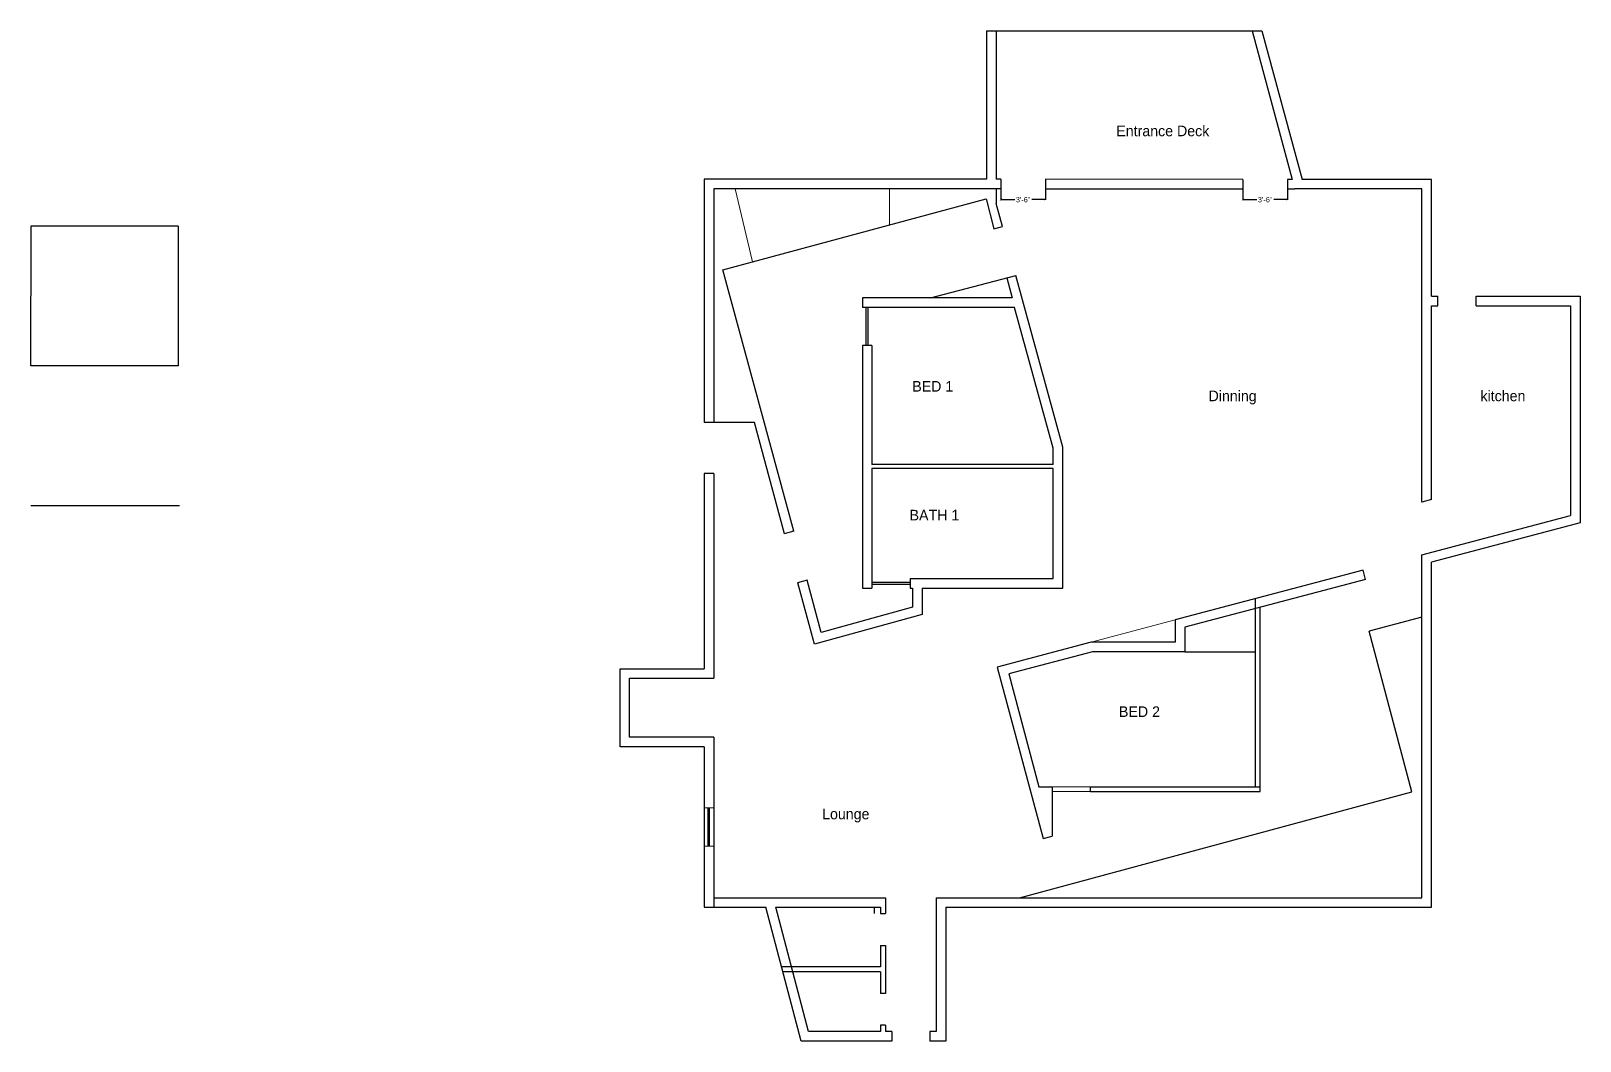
# Model space of a CAD drawing. Header units: inches. Extents: x -21847 to -712, y -8920 to 1030.
# Drawn here: x -5393 to -3932, y -1615 to -662 of the extents above; entities that cross this region are included whole.
import ezdxf

# ---------------------------------------------------------------- set-up
doc = ezdxf.new("R2010")
doc.units = ezdxf.units.IN
doc.header["$LTSCALE"] = 0.005
doc.header["$MEASUREMENT"] = 0
doc.header["$PDMODE"] = 67
doc.header["$PDSIZE"] = -1
doc.layers.add('3DJORDAN', color=100, linetype='Continuous', lineweight=13)
doc.layers.add('DIMENIONS-1', color=7, linetype='Continuous')
doc.layers.add('TEXT-1', color=3, linetype='Continuous')
doc.styles.add('COMIC SANS MS', font='comic.ttf', dxfattribs={"height": 5})
doc.dimstyles.new('COMIC SANS MS', dxfattribs={"dimtxt": 5, "dimasz": 2, "dimexe": 0.18, "dimexo": 0.0625, "dimgap": 0.09, "dimtad": 0, "dimtih": 1, "dimtoh": 1, "dimdec": 3, "dimzin": 0, "dimdsep": 46, "dimlunit": 4, "dimtxsty": 'COMIC SANS MS', "dimblk": 'ARCHTICK', "dimcen": 0.09, "dimclrd": 13, "dimclre": 13, "dimclrt": 3, "dimadec": 0, "dimazin": 0, "dimtfac": 1, "dimtdec": 3, "dimtofl": 0, "dimtmove": 0, "dimatfit": 3, "dimfxl": 1, "dimtolj": 1, "dimtzin": 0, "dimarcsym": 0})

# ---------------------------------------------------------------- blocks, each defined once
blk = doc.blocks.new('_ArchTick')
at = {"color": 0, "linetype": 'ByBlock', "const_width": 0.15}
blk.add_lwpolyline([(-0.5, -0.5), (0.5, 0.5)], dxfattribs=at)
blk = doc.blocks.new('*D22')
at = {"layer": 'Defpoints', "color": 0, "transparency": 16777216}
for p in [(-4250.1, -810.7), (-4208.1, -810.7), (-4208.1, -820.8)]:
    blk.add_point(p, dxfattribs=at)
at = {"layer": 'DIMENIONS-1', "color": 13, "lineweight": -2, "transparency": 16777216}
for p, q in [((-4250.1, -810.7), (-4250.1, -821)), ((-4208.1, -810.7), (-4208.1, -821)), ((-4250.1, -820.8), (-4237.1, -820.8)), ((-4208.1, -820.8), (-4221, -820.8))]:
    blk.add_line(p, q, dxfattribs=at)
at = {"layer": 'DIMENIONS-1', "color": 13, "lineweight": -2, "transparency": 16777216, "xscale": 2, "yscale": 2, "zscale": 2, "rotation": 180}
blk.add_blockref('_ArchTick', (-4250.1, -820.8), dxfattribs=at)
at = {"layer": 'DIMENIONS-1', "color": 13, "lineweight": -2, "transparency": 16777216, "xscale": 2, "yscale": 2, "zscale": 2}
blk.add_blockref('_ArchTick', (-4208.1, -820.8), dxfattribs=at)
at = {"layer": 'DIMENIONS-1', "color": 3, "transparency": 16777216, "insert": (-4229.1, -820.8), "char_height": 5, "attachment_point": 5, "style": 'COMIC SANS MS'}
blk.add_mtext('\\A1;3\'-6"', dxfattribs=at)
blk = doc.blocks.new('*D23')
at = {"layer": 'Defpoints', "color": 0, "transparency": 16777216}
for p in [(-4478.4, -810.6), (-4436.4, -810.6), (-4436.4, -820.8)]:
    blk.add_point(p, dxfattribs=at)
at = {"layer": 'DIMENIONS-1', "color": 13, "lineweight": -2, "transparency": 16777216}
for p, q in [((-4478.4, -810.6), (-4478.4, -820.9)), ((-4436.4, -810.6), (-4436.4, -820.9)), ((-4478.4, -820.8), (-4465.4, -820.8)), ((-4436.4, -820.8), (-4449.3, -820.8))]:
    blk.add_line(p, q, dxfattribs=at)
at = {"layer": 'DIMENIONS-1', "color": 13, "lineweight": -2, "transparency": 16777216, "xscale": 2, "yscale": 2, "zscale": 2, "rotation": 180}
blk.add_blockref('_ArchTick', (-4478.4, -820.8), dxfattribs=at)
at = {"layer": 'DIMENIONS-1', "color": 13, "lineweight": -2, "transparency": 16777216, "xscale": 2, "yscale": 2, "zscale": 2}
blk.add_blockref('_ArchTick', (-4436.4, -820.8), dxfattribs=at)
at = {"layer": 'DIMENIONS-1', "color": 3, "transparency": 16777216, "insert": (-4457.4, -820.8), "char_height": 5, "attachment_point": 5, "style": 'COMIC SANS MS'}
blk.add_mtext('\\A1;3\'-6"', dxfattribs=at)

msp = doc.modelspace()

# ---------------------------------------------------------------- linework, layer by layer
for p, q in [((-4491.8606, -661.6124), (-4491.8606, -801.582)), ((-4491.8606, -661.6124), (-4232.0998, -661.6124)), ((-4482.8606, -661.6124), (-4482.8606, -801.5849)), ((-4241.4228, -661.6124), (-4203.5605, -801.6762)), ((-4232.0998, -661.6124), (-4194.2367, -801.6792)), ((-4758.2277, -801.495), (-4758.2277, -1031.2517)), ((-4491.8606, -801.582), (-4758.2277, -801.495)), ((-4478.3606, -801.5864), (-4482.8606, -801.5849)), ((-4478.3606, -801.5864), (-4478.3606, -810.5864)), ((-4436.3606, -801.5864), (-4436.3606, -810.5864)), ((-4250.0605, -801.661), (-4436.3606, -801.6001)), ((-4250.0605, -801.6583), (-4250.064, -810.6581)), ((-4208.0605, -801.6744), (-4208.064, -810.6743)), ((-4203.5605, -801.6762), (-4208.0605, -801.6747)), ((-4072.2262, -801.7191), (-4194.2367, -801.6792)), ((-4072.2262, -911.9399), (-4072.2262, -801.7191)), ((-4749.2277, -810.4979), (-4749.2277, -1031.2517)), ((-4482.8606, -810.5849), (-4749.2277, -810.4979)), ((-4478.3606, -810.5864), (-4482.8635, -810.5849)), ((-4482.8606, -810.5849), (-4482.8606, -824.4156)), ((-4436.3606, -810.5864), (-4250.064, -810.6581)), ((-4208.064, -810.6743), (-4201.1274, -810.677)), ((-4081.2262, -810.7161), (-4201.1274, -810.677)), ((-4081.2262, -1106.2357), (-4081.2262, -810.7161)), ((-4740.543, -886.9894), (-4492.2719, -819.9521)), ((-4492.2719, -819.9521), (-4484.8963, -848.2112)), ((-4476.9285, -846.1316), (-4482.8606, -824.4156)), ((-5254.58, -845.6837), (-5393.286, -845.6837)), ((-5393.269, -977.6837), (-5393.2259, -845.6837)), ((-5254.58, -845.6837), (-5254.58, -977.6837)), ((-4484.8963, -848.2112), (-4476.9285, -846.1316)), ((-4749.2277, -889.3509), (-4749.2303, -889.3411)), ((-4673.7598, -1133.6923), (-4740.543, -886.9894)), ((-4544.7776, -913.4479), (-4464.2792, -892.4381)), ((-4472.7745, -894.6554), (-4467.8697, -913.4479)), ((-4420.0731, -1054.2667), (-4464.2792, -892.4381)), ((-4467.8697, -913.4479), (-4609.0731, -913.4479)), ((-4609.0731, -913.4479), (-4609.0731, -922.4479)), ((-4072.2262, -911.9399), (-4066.2262, -911.9399)), ((-4066.2262, -920.9399), (-4066.2262, -911.9399)), ((-4030.2262, -920.9399), (-4030.2262, -911.9399)), ((-4030.2262, -911.9399), (-3932.1195, -911.9399)), ((-3932.1195, -911.9399), (-3932.1195, -1125.7457)), ((-4465.4112, -922.4479), (-4609.0731, -922.4479)), ((-4605.5731, -958.4479), (-4605.5731, -922.4479)), ((-4603.5731, -958.4479), (-4603.5731, -922.4479)), ((-4429.0731, -1055.4738), (-4465.4112, -922.4479)), ((-4072.2262, -1103.8544), (-4072.2262, -920.9399)), ((-4072.2262, -920.9399), (-4066.2262, -920.9399)), ((-4030.2262, -920.9399), (-3941.1195, -920.9399)), ((-3941.1195, -920.9399), (-3941.1195, -1118.8173)), ((-4600.0731, -958.4479), (-4609.0731, -958.4479)), ((-4609.0731, -958.4479), (-4609.0731, -1187.4441)), ((-4600.0731, -958.4479), (-4600.0731, -1070.6102)), ((-5254.58, -977.6837), (-5393.286, -977.6837)), ((-4710.8147, -1031.2517), (-4758.2277, -1031.2517)), ((-4682.4352, -1136.0879), (-4710.8147, -1031.2517)), ((-4429.0731, -1070.6102), (-4429.0731, -1055.4738)), ((-4420.0731, -1187.4441), (-4420.0731, -1054.2667)), ((-4758.2277, -1079.2517), (-4758.2277, -1263.4403)), ((-4749.2277, -1079.2517), (-4758.2277, -1079.2517)), ((-4749.2277, -1079.2517), (-4749.2277, -1272.4403)), ((-4429.0731, -1070.6102), (-4600.0731, -1070.6102)), ((-4600.0731, -1074.6102), (-4600.0731, -1187.4441)), ((-4429.0731, -1074.6102), (-4600.0731, -1074.6102)), ((-4429.0731, -1178.4441), (-4429.0731, -1074.6102)), ((-5253.1794, -1109.6837), (-5393.286, -1109.6837)), ((-4072.2262, -1103.8544), (-4081.2262, -1106.2357)), ((-4081.2262, -1155.8874), (-3941.1195, -1118.8173)), ((-4673.7598, -1133.6923), (-4682.9622, -1136.2334)), ((-3932.1195, -1125.7457), (-4072.2262, -1162.8158)), ((-4081.2262, -1479.5431), (-4081.2262, -1155.8874)), ((-4072.2262, -1488.5431), (-4072.2262, -1162.8158)), ((-4661.2173, -1180.0252), (-4670.1855, -1182.5017)), ((-4654.2146, -1240.3371), (-4669.8927, -1182.4209)), ((-4647.8909, -1229.254), (-4661.2173, -1180.0252)), ((-4564.0731, -1181.9441), (-4600.0731, -1181.9441)), ((-4564.0731, -1178.4441), (-4564.0731, -1187.4441)), ((-4564.0731, -1178.4441), (-4429.0731, -1178.4441)), ((-4136.7522, -1170.5787), (-4313.869, -1217.4411)), ((-4134.4501, -1179.2793), (-4304.869, -1224.3695)), ((-4134.4501, -1179.2793), (-4136.7522, -1170.5787)), ((-4609.0731, -1187.4441), (-4600.0731, -1187.4441)), ((-4564.0731, -1183.9441), (-4600.0731, -1183.9441)), ((-4564.0731, -1187.4441), (-4561.6397, -1187.4441)), ((-4561.6397, -1187.4441), (-4561.6397, -1205.4363)), ((-4552.6397, -1187.4441), (-4420.0731, -1187.4441)), ((-4552.6397, -1187.4441), (-4552.6397, -1212.2879)), ((-4238.2833, -1374.765), (-4238.2833, -1197.4423)), ((-4552.6397, -1212.2879), (-4654.2146, -1240.3371)), ((-4561.6397, -1205.4363), (-4647.9348, -1229.2662)), ((-4233.7833, -1379.265), (-4233.7833, -1205.5613)), ((-4313.869, -1217.4411), (-4313.869, -1238.4007)), ((-4304.869, -1224.3695), (-4304.869, -1247.4007)), ((-4081.2262, -1214.8488), (-4130.8731, -1227.9846)), ((-4393.0862, -1238.4007), (-4481.9762, -1261.9196)), ((-4313.869, -1238.4007), (-4393.0862, -1238.4007)), ((-4090.7334, -1379.6932), (-4130.8731, -1227.9846)), ((-4391.9157, -1247.4007), (-4470.9491, -1268.3117)), ((-4304.869, -1247.4007), (-4391.9157, -1247.4007)), ((-4304.869, -1247.4007), (-4238.2833, -1247.4007)), ((-4837.6032, -1337.1951), (-4837.6032, -1263.4403)), ((-4837.6032, -1263.4403), (-4758.2277, -1263.4403)), ((-4481.9762, -1261.9196), (-4438.6546, -1423.8174)), ((-4470.9491, -1268.3117), (-4442.4637, -1374.765)), ((-4828.6032, -1328.1951), (-4828.6032, -1272.4403)), ((-4828.6032, -1272.4403), (-4749.2277, -1272.4403)), ((-4749.2277, -1328.1951), (-4828.6032, -1328.1951)), ((-4749.2277, -1328.1951), (-4749.2277, -1488.5431)), ((-4758.2277, -1337.1951), (-4837.6032, -1337.1951)), ((-4758.2277, -1337.1951), (-4758.2277, -1488.5431)), ((-4460.9392, -1479.5431), (-4090.7334, -1379.6932)), ((-4442.4637, -1374.765), (-4429.9651, -1374.765)), ((-4429.9651, -1374.765), (-4429.9651, -1421.4737)), ((-4393.9651, -1374.765), (-4233.7833, -1374.765)), ((-4393.9651, -1379.265), (-4393.9651, -1374.765)), ((-4393.9651, -1379.265), (-4233.7833, -1379.265)), ((-4754.7277, -1394.8691), (-4754.7277, -1430.8691)), ((-4753.7277, -1394.8691), (-4753.7277, -1430.8691)), ((-4438.6546, -1423.8174), (-4429.9651, -1421.4737)), ((-4758.2277, -1488.5431), (-4699.9642, -1488.5431)), ((-4749.2277, -1479.5431), (-4587.3831, -1479.5431)), ((-4666.7882, -1614.8036), (-4699.9642, -1488.5431)), ((-4690.6587, -1488.5431), (-4591.8831, -1488.5431)), ((-4659.8475, -1605.8036), (-4690.6587, -1488.5431)), ((-4597.8831, -1488.5431), (-4597.8831, -1494.5431)), ((-4591.8831, -1488.5431), (-4591.8831, -1494.5431)), ((-4587.3831, -1479.5431), (-4587.3831, -1494.5431)), ((-4539.3831, -1479.5431), (-4081.2262, -1479.5431)), ((-4539.3831, -1479.5431), (-4539.3831, -1605.8036)), ((-4530.3831, -1488.5431), (-4072.2262, -1488.5431)), ((-4530.3831, -1488.5431), (-4530.3831, -1614.8036)), ((-4591.8831, -1494.5431), (-4587.3831, -1494.5431)), ((-4591.8831, -1524.5431), (-4587.3831, -1524.5431)), ((-4591.8831, -1524.5431), (-4591.8831, -1544.9234)), ((-4587.3831, -1524.5431), (-4587.3831, -1569.8036)), ((-4591.8831, -1544.9234), (-4685.1498, -1544.9234)), ((-4591.8831, -1549.4234), (-4683.9674, -1549.4234)), ((-4591.8831, -1549.4234), (-4591.8831, -1569.8036)), ((-4587.3831, -1569.8036), (-4591.8831, -1569.8036)), ((-4591.8831, -1605.8036), (-4659.8475, -1605.8036)), ((-4587.3831, -1599.8036), (-4591.8831, -1599.8036)), ((-4591.8831, -1599.8036), (-4591.8831, -1605.8036)), ((-4587.3831, -1599.8036), (-4587.3831, -1605.8036)), ((-4581.3831, -1605.8036), (-4587.3831, -1605.8036)), ((-4581.3831, -1605.8036), (-4581.3831, -1614.8036)), ((-4545.3831, -1605.8036), (-4545.3831, -1614.8036)), ((-4539.3831, -1605.8036), (-4545.3831, -1605.8036)), ((-4581.3831, -1614.8036), (-4666.7882, -1614.8036)), ((-4530.3831, -1614.8036), (-4545.3831, -1614.8036))]:
    msp.add_line(p, q)
at = {"layer": '3DJORDAN'}
for p, q in [((-4712.8141, -879.5022), (-4729.0727, -810.5045)), ((-4583.5202, -844.5907), (-4583.5091, -810.552)), ((-4393.0862, -1238.4007), (-4313.869, -1217.4411)), ((-4393.9651, -1374.765), (-4429.9651, -1374.765)), ((-4393.9651, -1379.265), (-4429.9651, -1379.265)), ((-4758.2277, -1394.8691), (-4749.2277, -1394.8691)), ((-4758.2277, -1430.8691), (-4749.2277, -1430.8691))]:
    msp.add_line(p, q, dxfattribs=at)

# ---------------------------------------------------------------- texts
at = {"layer": 'TEXT-1', "char_height": 10, "attachment_point": 1, "style": 'COMIC SANS MS'}
for s, insert in [('Entrance Deck', (-4369.5, -750.9517)), ('BED 1', (-4562, -991.9709)), ('Dinning', (-4282.5, -1001)), ('kitchen', (-4026, -1001)), ('BATH 1', (-4564.5, -1113.5)), ('BED 2', (-4367, -1298.9709)), ('Lounge', (-4647, -1395.5))]:
    msp.add_mtext_dynamic_manual_height_columns(s, width=85, gutter_width=50, heights=[0], dxfattribs=dict(at, insert=insert))

# ---------------------------------------------------------------- dimensions: what is measured, and where the dimension line sits
at = {"layer": 'DIMENIONS-1'}
for base, p1, p2, picture, middle in [((-4436.3606, -820.7639), (-4478.3606, -810.5864), (-4436.3606, -810.5864), '*D23', (-4457.3606, -820.7639)), ((-4208.064, -820.7983), (-4250.064, -810.6581), (-4208.064, -810.6743), '*D22', (-4229.064, -820.7983))]:
    dim = msp.add_linear_dim(base=base, p1=p1, p2=p2, dimstyle='COMIC SANS MS', override={"dimtfillclr": 2}, dxfattribs=at)
    dim.commit()
    dim.dimension.update_dxf_attribs({"geometry": picture, "text_midpoint": middle})

doc.saveas('drawing.dxf')
